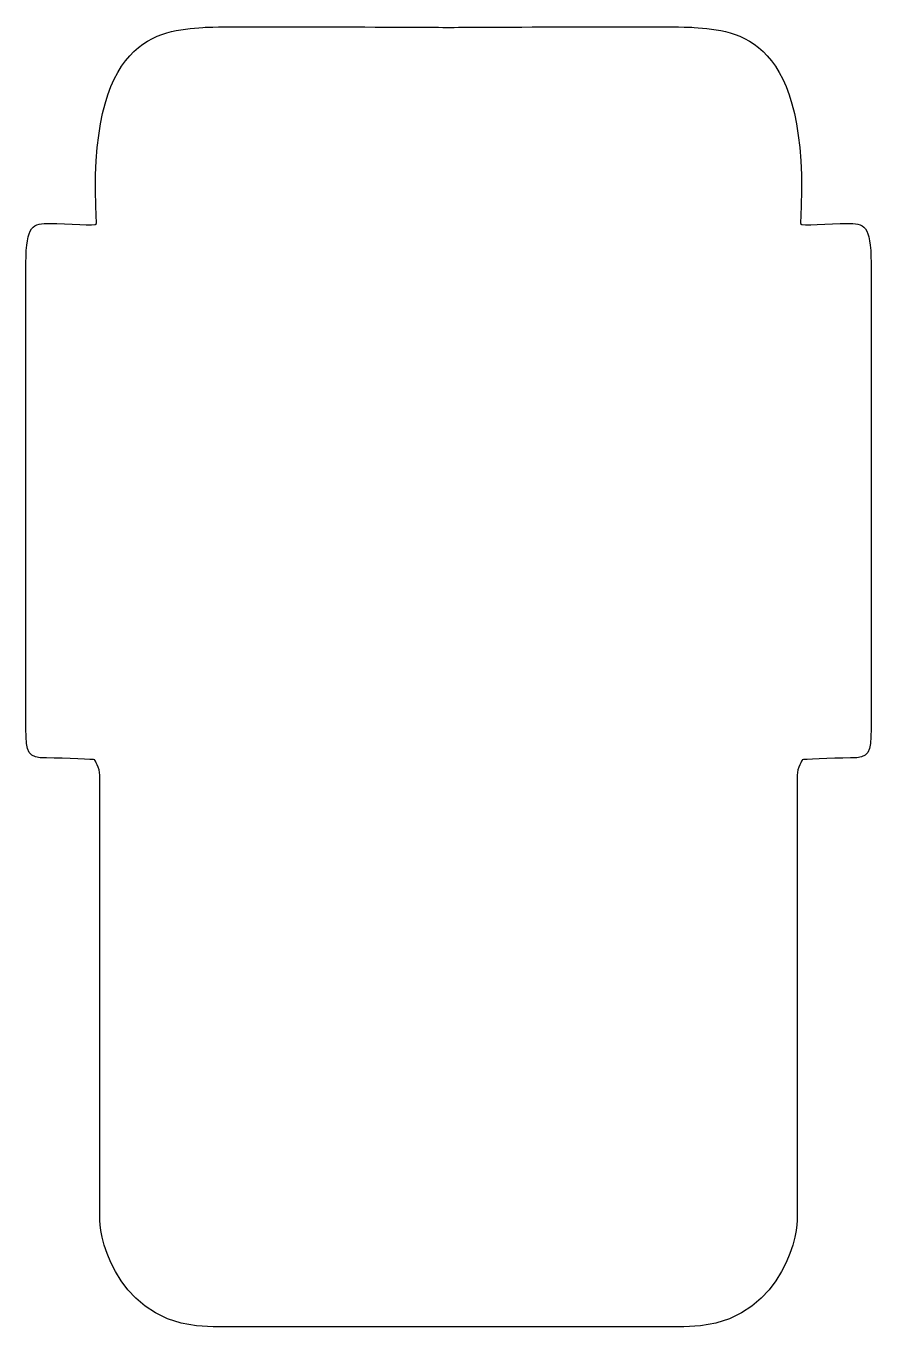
# Model space of a CAD drawing. Header units: centimetres. Extents: x -6.5 to 6.5, y -10 to 10.
import ezdxf

# ---------------------------------------------------------------- set-up
doc = ezdxf.new("R2010")
doc.units = ezdxf.units.CM
doc.header["$MEASUREMENT"] = 0
doc.layers.add('Camada 1', color=7, linetype='Continuous')

msp = doc.modelspace()

# ---------------------------------------------------------------- linework, layer by layer
at = {"layer": 'Camada 1'}
msp.add_open_spline([(0, -10.00593), (0, -10.00593), (2.16958, -10.00593), (3.62479, -10.00593), (3.62479, -10.00593), (5.08, -10.00593), (5.37104, -8.65655), (5.37104, -8.36551), (5.37104, -8.36551), (5.37104, -8.07447), (5.37104, -1.61863), (5.37104, -1.5128), (5.37104, -1.5128), (5.37104, -1.40697), (5.45042, -1.27467), (5.45042, -1.27467), (5.45042, -1.27467), (5.45042, -1.27467), (5.90021, -1.24821), (6.19125, -1.24821), (6.19125, -1.24821), (6.48229, -1.24821), (6.50875, -1.16883), (6.50875, -0.79842), (6.50875, -0.79842), (6.50875, -0.42801), (6.50875, 5.78971), (6.50875, 6.37179), (6.50875, 6.37179), (6.50875, 6.95387), (6.40292, 6.98033), (6.13833, 6.98033), (6.13833, 6.98033), (5.87374, 6.98033), (5.42395, 6.92741), (5.42395, 6.98033), (5.42395, 6.98033), (5.5827, 9.89075), (4.44499, 9.94366), (3.78353, 9.99658), (3.78353, 9.99658), (3.51977, 10.01767), (-0.00001, 9.99658), (-0.00001, 9.99658), (-0.00001, 9.99658), (-0.00001, 9.99658), (-3.51982, 10.01767), (-3.78355, 9.99658), (-3.78355, 9.99658), (-4.44501, 9.94366), (-5.58272, 9.89075), (-5.42397, 6.98033), (-5.42397, 6.98033), (-5.42397, 6.92741), (-5.87376, 6.98033), (-6.13835, 6.98033), (-6.13835, 6.98033), (-6.40294, 6.98033), (-6.50877, 6.95387), (-6.50877, 6.37179), (-6.50877, 6.37179), (-6.50877, 5.78971), (-6.50877, -0.428), (-6.50877, -0.79842), (-6.50877, -0.79842), (-6.50877, -1.16884), (-6.48231, -1.24821), (-6.19127, -1.24821), (-6.19127, -1.24821), (-5.90023, -1.24821), (-5.45044, -1.27467), (-5.45044, -1.27467), (-5.45044, -1.27467), (-5.45044, -1.27467), (-5.37106, -1.40696), (-5.37106, -1.5128), (-5.37106, -1.5128), (-5.37106, -1.61864), (-5.37106, -8.07447), (-5.37106, -8.36551), (-5.37106, -8.36551), (-5.37106, -8.65655), (-5.08002, -10.00593), (-3.62481, -10.00593), (-3.62481, -10.00593), (-2.1696, -10.00593), (0, -10.00593), (0, -10.00593)], degree=3, knots=[0, 0, 0, 0, 0.04347826, 0.04347826, 0.04347826, 0.04347826, 0.08695652, 0.08695652, 0.08695652, 0.08695652, 0.13043478, 0.13043478, 0.13043478, 0.13043478, 0.17391304, 0.17391304, 0.17391304, 0.17391304, 0.2173913, 0.2173913, 0.2173913, 0.2173913, 0.26086957, 0.26086957, 0.26086957, 0.26086957, 0.30434783, 0.30434783, 0.30434783, 0.30434783, 0.34782609, 0.34782609, 0.34782609, 0.34782609, 0.39130435, 0.39130435, 0.39130435, 0.39130435, 0.43478261, 0.43478261, 0.43478261, 0.43478261, 0.47826087, 0.47826087, 0.47826087, 0.47826087, 0.52173913, 0.52173913, 0.52173913, 0.52173913, 0.56521739, 0.56521739, 0.56521739, 0.56521739, 0.60869565, 0.60869565, 0.60869565, 0.60869565, 0.65217391, 0.65217391, 0.65217391, 0.65217391, 0.69565217, 0.69565217, 0.69565217, 0.69565217, 0.73913043, 0.73913043, 0.73913043, 0.73913043, 0.7826087, 0.7826087, 0.7826087, 0.7826087, 0.82608696, 0.82608696, 0.82608696, 0.82608696, 0.86956522, 0.86956522, 0.86956522, 0.86956522, 0.91304348, 0.91304348, 0.91304348, 0.91304348, 1, 1, 1, 1], dxfattribs=at)

doc.saveas('drawing.dxf')
